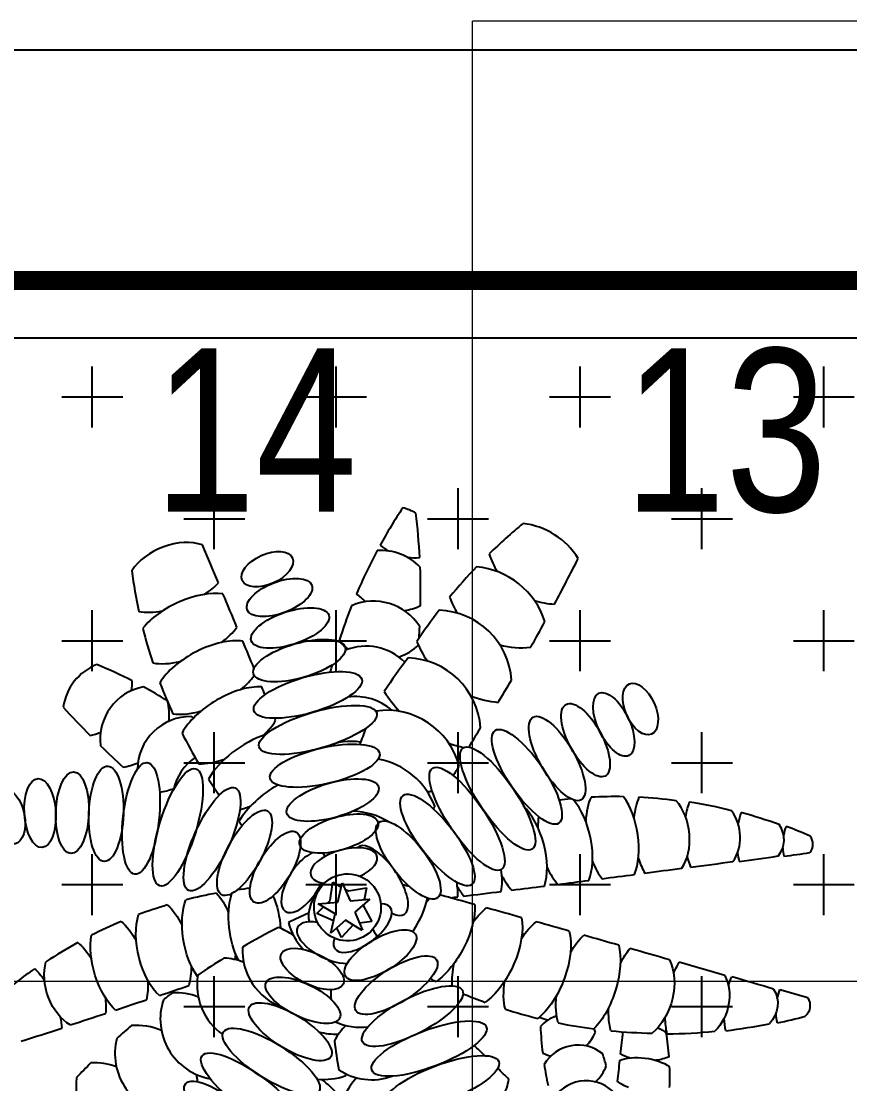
# Model space of a CAD drawing. Header units: millimetres. Extents: x -343543 to 400519, y -115663 to 104219.
# Drawn here: x -253094 to -252663, y 5447 to 6000 of the extents above; entities that cross this region are included whole.
import ezdxf

# ---------------------------------------------------------------- set-up
doc = ezdxf.new("R2010")
doc.units = ezdxf.units.MM
doc.linetypes.add("$0$02'TUONG Xay$0$HIDDEN", pattern=[0.375, 0.25, -0.125])
doc.layers.get('0').update_dxf_attribs({"color": 231, "lineweight": 0})
for name, color, linetype, lineweight in [('A-FLOR-PRTN', 161, 'Continuous', 9), ('A-PATT', 252, 'Continuous', 9), ('A-SYMBOLS', 10, 'Continuous', 13), ('XREF MAT BANG TUONG XAY$0$$1$A-TEXT', 8, 'Continuous', 25), ('XREF MAT BANG TUONG XAY$0$01.Xref _MB T1$0$A-FURN', 8, 'Continuous', 5), ('XREF MAT BANG TUONG XAY$0$01.Xref _MB T1$0$A-LITE', 8, 'Continuous', 9)]:
    doc.layers.add(name, color=color, linetype=linetype, lineweight=lineweight)
doc.layers.add('fix lightting yellow', color=2, linetype='Continuous', lineweight=5, true_color=0xffff00)
for name, color, linetype in [('XREF MAT BANG NOI THAT$0$FF-Plants', 8, 'Continuous'), ('XREF MAT BANG TUONG XAY$0$A-FNSH', 8, 'Continuous'), ('XREF MAT BANG TUONG XAY$0$A-FURN', 8, 'Continuous'), ('XREF MAT BANG TUONG XAY$0$A-PATT', 8, 'Continuous')]:
    doc.layers.add(name, color=color, linetype=linetype)
doc.styles.add('XREF MAT BANG TUONG XAY$0$Arial', font='arial.ttf', dxfattribs={"width": 0.8})

# ---------------------------------------------------------------- blocks, each defined once
blk = doc.blocks.new('XREF MAT BANG TUONG XAY$0$01.Xref _MB T1$0$TB T1')
at = {"layer": 'XREF MAT BANG TUONG XAY$0$01.Xref _MB T1$0$A-FURN', "color": 8}
blk.add_lwpolyline([(-14.99, -1000), (-14.99, 0), (-4214.99, 0)], dxfattribs=at)
at = {"layer": 'XREF MAT BANG TUONG XAY$0$01.Xref _MB T1$0$A-LITE', "color": 8, "ltscale": 10}
for points in [[(-2024.99, -500), (-4739.99, -500), (-4739.99, 1120)], [(-4214.99, -1000), (-4214.99, 0)]]:
    blk.add_lwpolyline(points, dxfattribs=at)
blk = doc.blocks.new('XREF MAT BANG TUONG XAY$0$nnngfnbv')
at = {"layer": 'XREF MAT BANG TUONG XAY$0$A-PATT'}
h = blk.add_hatch(dxfattribs=at)
h.set_pattern_fill('CROSS', color=8, scale=10)
h.set_pattern_definition([(0, (-9995, -5371.66), (63.5, 63.5), [31.75, -95.25]), (90, (-9979.125, -5387.54), (-63.5, 63.5), [31.75, -95.25])])
h.paths.add_polyline_path([(1950, 463.34), (-1225, 463.34), (-1225, -271.66), (1950, -271.66)])
at = {"layer": 'XREF MAT BANG TUONG XAY$0$A-FNSH', "color": 8}
for points in [[(1918.4, 613.34), (-1035.01, 613.34), (-1035.01, 513.34), (-1375, 513.34), (-1375, -421.66), (2498, -421.66)], [(1950, 463.34), (-1225, 463.34), (-1225, -271.66), (1950, -271.66)]]:
    blk.add_lwpolyline(points, close=True, dxfattribs=at)
blk = doc.blocks.new('XREF MAT BANG NOI THAT$0$YLD.Studio-03-28')
at = {"layer": 'XREF MAT BANG NOI THAT$0$FF-Plants', "color": 8}
for p, q in [((-9.06, 2.82), (-8.03, 12.37)), ((-8.03, 12.37), (-2.3, 9.48)), ((-3.47, 3.35), (-1.55, 13.44)), ((-1.36, 13.34), (2.83, 4.15)), ((0.92, 8.33), (9.61, 10.47)), ((9.61, 10.47), (8.81, 4.91)), ((-15.62, -3.78), (-11.18, 0.69)), ((-13.66, 2.06), (-3.47, 3.35)), ((-4.66, -2.89), (-13.66, 2.06)), ((-9.27, 2.61), (-9.06, 2.82)), ((2.83, 4.15), (13.02, 5.44)), ((13.02, 5.44), (5.54, -1.6)), ((8.25, 0.95), (13.32, -7.22)), ((-6.85, -7.71), (-15.62, -3.78)), ((-6.58, -12.98), (-4.66, -2.89)), ((5.54, -1.6), (9.92, -10.89)), ((-5.92, -9.53), (-6.85, -7.71)), ((0.91, -5.95), (-6.58, -12.98)), ((3.84, -8.87), (-2.6, -15.99)), ((9.92, -10.89), (0.91, -5.95)), ((5.65, -8.55), (3.84, -8.87)), ((13.32, -7.22), (8.57, -8.04)), ((-2.6, -15.99), (-4.94, -11.44))]:
    blk.add_line(p, q, dxfattribs=at)
at = {"layer": 'XREF MAT BANG NOI THAT$0$FF-Plants', "color": 8, "extrusion": (0, 0, -1)}
for centre, major_axis, ratio, start_param, end_param in [((-165.32, 170.56), (-6.97, 6.38), 0.874189, -0.631907, 0.605204), ((-146.89, 157.86), (-15.12, 0.86), 0.959793, -0.027203, 1.298202), ((-165.32, 170.56), (10.87, 12.27), 0.490947, 0.894952, 1.248419), ((-165.32, 170.56), (10.87, 12.27), 0.490947, 1.706256, 2.018765), ((-146.89, 157.86), (16.98, 19.18), 0.490947, 0.941091, 1.224771), ((-81.19, 157.49), (-12.94, 11.6), 0.490947, 3.820292, 5.530953), ((-124.93, 140.4), (16.48, 14.31), 0.800189, 3.860592, 5.342894), ((-90.28, 144.61), (-13.6, 10.83), 0.490947, 0.705769, 1.183947), ((-81.19, 157.49), (-12.94, 11.6), 0.490947, 1.989445, 2.434591), ((-124.93, 140.4), (21.25, 21.36), 0.490947, 0.847911, 1.176828), ((-90.28, 144.61), (-11.37, 9.58), 0.671515, -1.163527, -0.772865), ((-90.28, 144.61), (-13.6, 10.83), 0.490947, 1.989445, 2.346129), ((-146.89, 157.86), (16.98, 19.18), 0.490947, 1.899231, 2.110255), ((-103.12, 120.95), (19.68, 16.64), 0.671515, 3.780069, 5.510321), ((-103.12, 120.95), (22.46, 20.09), 0.490947, 0.705769, 1.183947), ((-124.93, 140.4), (21.25, 21.36), 0.490947, 1.965112, 2.204238), ((-83.74, 101.68), (23.59, 18.75), 0.490947, 3.820292, 5.530953), ((-83.74, 101.68), (23.59, 18.75), 0.490947, 0.612122, 1.183947), ((-103.12, 120.95), (22.46, 20.09), 0.490947, 1.989445, 2.346129), ((-65.52, 81.32), (24.64, 17.35), 0.490947, 3.745574, 5.607066), ((-65.52, 81.32), (24.64, 17.35), 0.490947, 0.587277, 1.183947), ((-83.74, 101.68), (23.59, 18.75), 0.490947, 1.989445, 2.434591), ((-48.51, 59.94), (25.6, 15.88), 0.490947, 3.756496, 5.600887), ((-65.52, 81.32), (24.64, 17.35), 0.490947, 1.989445, 2.449387), ((-48.51, 59.94), (25.6, 15.88), 0.490947, 0.725468, 1.183947), ((-32.77, 37.6), (26.48, 14.37), 0.490947, 3.843286, 5.522008), ((-48.51, 59.94), (25.6, 15.88), 0.490947, 1.989445, 2.378033), ((-18.36, 14.39), (27.28, 12.8), 0.490947, 4.11724, 4.776912), ((-32.77, 37.6), (26.48, 14.37), 0.490947, 1.989445, 2.083734), ((43.77, -19.86), (12.4, 24.11), 0.490947, 0.893439, 2.300645), ((66.8, -28.49), (10.98, 24.79), 0.490947, -1.152148, -1.025041), ((43.77, -19.86), (12.4, 24.11), 0.490947, 4.153605, 4.819728), ((66.8, -28.49), (10.98, 24.79), 0.490947, 0.778141, 2.459294), ((90.29, -35.76), (9.52, 25.39), 0.490947, -1.152148, -0.692206), ((90.29, -35.76), (9.52, 25.39), 0.490947, 0.603982, 2.465473), ((114.17, -41.66), (8.03, 25.9), 0.490947, -1.152148, -0.707001), ((114.17, -41.66), (8.03, 25.9), 0.490947, 0.678699, 2.38936), ((138.34, -46.15), (6.51, 26.33), 0.490947, -1.152148, -0.795463), ((66.8, -28.49), (10.98, 24.79), 0.490947, 3.785606, 4.32554), ((138.34, -46.15), (6.19, 22.36), 0.671515, 0.638476, 2.368728), ((164.42, -49.55), (4.97, 26.66), 0.490947, -1.176481, -0.937354), ((90.29, -35.76), (9.52, 25.39), 0.490947, 3.728869, 4.32554), ((114.17, -41.66), (8.03, 25.9), 0.490947, 3.753714, 4.32554), ((138.34, -46.15), (6.51, 26.33), 0.490947, 3.847362, 4.32554), ((164.42, -49.55), (4.97, 26.66), 0.490947, 3.989504, 4.318421)]:
    blk.add_ellipse(centre, major_axis=major_axis, ratio=ratio, start_param=start_param, end_param=end_param, dxfattribs=at)
at = {"layer": 'XREF MAT BANG NOI THAT$0$FF-Plants', "color": 8}
for centre, major_axis, ratio, start_param, end_param in [((-252.68, -71.77), (187.37, 187.37), 1, 0.403099, 0.459664), ((7404.17, 6422.59), (-6352.26, 7493.3), 1, 1.55729, 1.558831), ((-250.78, -73.07), (261.79, 41), 1, 0.939147, 1.025978), ((35.51, 81.27), (126.64, 85.63), 1, 1.922607, 1.993558), ((7406.07, 6421.3), (7719.22, 6075.73), 1, 3.166088, 3.168398), ((-249.22, -74.28), (240.39, 111.48), 1, 0.552036, 0.646324), ((35.51, 81.27), (152.83, 3.55), 1, 2.59867, 2.680081), ((-43.03, 160.33), (19.7, 5.03), 1, 3.119432, 4.947597), ((-4398.2, 3808.72), (3709.3, 4284.92), 1, -1.56033, -1.558406), ((-55.34, 126.48), (19.56, 5.55), 1, 1.427415, 1.933279), ((-247.88, -75.62), (-253.08, 78.52), 1, 4.325258, 4.406669), ((-4398.2, 3808.72), (-4350.72, 3631.89), 1, 3.131468, 3.133513), ((168.91, 65.58), (247.86, 20.07), 1, 2.745054, 2.77094), ((7407.63, 6420.08), (8439.57, 5027.37), 1, 3.298149, 3.300663), ((-49.93, 142.53), (19.47, 5.84), 1, 3.143861, 4.874981), ((-219.23, 208.35), (-196.25, 17.86), 1, 2.791531, 2.84736), ((-61.07, 108.37), (19.97, 3.81), 1, 1.553919, 1.98021), ((168.91, 65.58), (-241.25, 60.29), 1, 0.002879, 0.010825), ((-247.88, -75.62), (-252.5, 80.36), 1, 4.227807, 4.298758), ((-61.07, 108.37), (14.37, 14.37), 1, 6.040312, 6.266533), ((-4.62, 105.25), (21.36, 7.37), 1, 1.660238, 2.075107), ((-219.23, 208.35), (-195.85, 21.8), 1, 2.710852, 2.781096), ((599.04, 237.65), (-118.6, 620.18), 1, 1.568655, 1.58163), ((7408.97, 6418.74), (7972.1, 5739.9), 1, 3.214224, 3.216408), ((8.86, 102.44), (-31.05, 7.29), 0.300118, 4.712389, 10.995574), ((-214.12, 102.47), (-7.06, 4.74), 0.874189, -0.631907, 0.605204), ((-4076.43, -7844.51), (-8058.88, 3635.95), 1, 4.682984, 4.684525), ((-55.34, 126.48), (19.81, 4.54), 1, 4.229445, 4.734078), ((-69.85, 91.43), (14.37, 14.37), 1, 6.083489, 6.308121), ((-20.7, 230.29), (-231.06, 59.01), 1, 0.81374, 0.870305), ((-199.1, 89.05), (-3.96, 13.04), 0.959793, -0.027203, 1.298202), ((-214.12, 102.47), (8.43, 12.11), 0.490947, -1.435337, -1.122828), ((-4074.9, -7845.89), (4068.89, 7849.19), 1, 0.022593, 0.024903), ((-219.23, 208.35), (-162.14, 111.99), 0.999993, 3.177662, 3.179972), ((-247.88, -75.62), (-247.49, 94.68), 1, 4.177625, 4.243774), ((599.04, 237.65), (-135.55, 616.7), 1, 1.569186, 1.581315), ((-214.12, 102.47), (8.43, 12.11), 0.490947, 4.036545, 4.390012), ((7408.97, 6418.74), (7565.69, 6265.88), 1, 3.149351, 3.151275), ((4.15, 83.88), (-31.05, 7.29), 0.300118, 4.712389, 10.995574), ((-19.16, 228.9), (226.43, 74.85), 1, 3.449787, 3.536618), ((-179.16, 73.54), (9.02, 17.45), 0.800189, 0.718999, 2.201301), ((-199.1, 89.05), (13.17, 18.92), 0.490947, -1.242361, -1.031338), ((-4073.5, -7847), (4073.7, 7846.7), 1, 0.020515, 0.023029), ((20.76, 55.09), (29.64, 8.42), 1, 0.111098, 1.050224), ((111.64, 56.42), (-7.72, 28.24), 0.32034, 1.570796326843089, 7.853981634022675), ((-157.53, 58.59), (10.38, 20.74), 0.671515, 0.638476, 2.368728), ((-179.16, 73.54), (14.17, 23.12), 0.490947, -1.176481, -0.937354), ((-4072.05, -7847.89), (4291.59, 7729.68), 1, 0.045968, 0.048152), ((-247.88, -75.62), (-225.55, 139.07), 1, 4.276146, 4.322723), ((37.32, 105.52), (29.7, 8.22), 1, 4.657908, 5.047475), ((114.45, 84.22), (55.34, 17.26), 1, 2.954557, 3.158273), ((93.51, 50.97), (-10.8, 30.01), 0.300118, 1.570796326502317, 7.853981633681903), ((-199.1, 89.05), (13.17, 18.92), 0.490947, 4.082683, 4.366363), ((7408.97, 6418.74), (-7814.55, 5952.61), 1, 1.353149, 1.354972), ((1.84, 65.02), (-29.08, 3.35), 0.32034, 4.712389, 10.995574), ((76.05, 43.59), (-11.97, 26.71), 0.32034, 1.570796326202381, 7.853981633381967), ((-17.77, 227.8), (219.55, 93.13), 1, 3.468642, 3.56293), ((-136.57, 45.73), (11.39, 24.61), 0.490947, 0.678699, 2.38936), ((-157.53, 58.59), (12.81, 23.9), 0.490947, -1.152148, -0.795463), ((-4072.05, -7847.89), (-8006.89, 3749.05), 1, 4.686888, 4.688812), ((-210.33, 182.27), (200.93, 200.93), 1, 5.025432, 5.079115), ((214.95, -118.36), (178.67, 178.67), 1, 1.507122, 1.510757), ((39.13, 37.21), (32.6, 13.39), 1, 0.497671, 0.926523), ((59.21, 36.19), (-10.29, 22.63), 0.362784, 1.570796326205139, 7.853981633384725), ((-179.16, 73.54), (14.17, 23.12), 0.490947, 3.989504, 4.318421), ((-114.89, 34.11), (9.94, 25.23), 0.490947, 0.603982, 2.420377), ((-136.57, 45.73), (11.39, 24.61), 0.490947, -1.152148, -0.707001), ((-4072.05, -7847.89), (4131.37, 7816.49), 1, 0.020191, 0.022015), ((-0.12, 46.92), (-24.85, 0.77), 0.362784, 4.712389, 10.995574), ((-247.88, -75.62), (-132.14, 229.68), 1, 4.701668, 4.714353), ((10.37, 29.18), (29.95, 7.23), 1, 0.306291, 0.866837), ((-114.89, 34.11), (9.94, 25.23), 0.490947, -1.152148, -0.692206), ((7408.97, 6418.74), (7593.47, 6232.18), 1, 3.159148, 3.16108), ((27.94, 80.03), (29.51, 8.85), 1, 4.597926, 4.920824), ((20.36, 21.41), (35.04, 3.76), 1, 0.611668, 0.904591), ((-16.31, 226.91), (208.22, 116.26), 1, 3.476887, 3.558298), ((-92.58, 23.77), (8.46, 25.76), 0.490947, 0.614903, 2.459294), ((-4072.05, -7847.89), (-7987.25, 3790.71), 1, 4.686738, 4.688669), ((44.58, 26.29), (-10.69, 18.38), 0.405439, 4.712389, 10.995574), ((-157.53, 58.59), (12.81, 23.9), 0.490947, 3.847362, 4.32554), ((-92.58, 23.77), (8.46, 25.76), 0.490947, -1.152148, -0.763559), ((-69.7, 14.75), (6.95, 26.21), 0.490947, 0.701694, 1.194978), ((-4072.05, -7847.89), (4134.36, 7814.91), 1, 0.014988, 0.0172), ((7408.97, 6418.74), (7542.37, 6293.93), 1, 3.153558, 3.155493), ((-2.03, 29.34), (-21.23, 1.07), 0.405439, 4.712389, 10.995574), ((31.44, 15.55), (-8.97, 15.6), 0.456009, 4.712389, 10.995574), ((-210.33, 182.27), (117.51, 258.72), 1, 4.57275, 4.590231), ((85.3, 10.6), (30.46, 8.83), 1, -1.194927, 0.516377), ((115.03, 12.41), (30.45, 8.87), 1, -1.13023, 0.600891), ((141.32, 15.18), (30.56, 8.47), 1, -1.009427, 0.406762), ((-16.31, 226.91), (-238.48, 0.16), 1, 0.960407, 1.031357), ((-136.57, 45.73), (11.39, 24.61), 0.490947, 3.753714, 4.32554), ((-98.24, -4.21), (-0.17, 31.89), 0.300118, 1.570796327715664, 7.85398163489525), ((-69.7, 14.75), (6.95, 26.21), 0.490947, -1.152148, -0.911655), ((141.32, 15.18), (22.42, 22.42), 1, 1.840951, 1.956005), ((-117.19, -5.07), (-0.24, 29.27), 0.32034, 1.570796327763428, 7.853981634943015), ((-79.1, -4.35), (-0.17, 31.89), 0.300118, 1.570796327681729, 7.853981634861315), ((-60.17, -3.81), (-1.93, 29.21), 0.32034, 1.570796327460503, 7.853981634640089), ((-46.34, 7.07), (5.41, 26.57), 0.490947, 0.844988, 1.162328), ((-4072.05, -7847.89), (4020.43, 7874.12), 0.999995, -0.000358, 0.000114), ((16.7, 8.87), (-8.97, 15.6), 0.456009, 2.146873, 5.563258), ((29.85, 4.77), (30.46, 8.82), 1, -0.925589, 0.347124), ((20.36, 21.41), (-24.92, 24.92), 1, 3.981782, 4.006026), ((-153.2, -3.84), (1.96, 21.17), 0.405439, 1.570796328573082, 7.853981635752668), ((-135.56, -4.21), (1.64, 24.81), 0.362784, 1.570796328117058, 7.853981635296644), ((-16.31, 226.91), (-229.22, 65.8), 1, 1.354724, 1.380164), ((-114.89, 34.11), (9.94, 25.23), 0.490947, 4.089229, 4.32554), ((-41.75, -3.63), (-1.75, 24.8), 0.362784, 1.570796327655833, 7.853981634835419), ((-24.15, -2.6), (-0.19, 21.26), 0.405439, -0.638013, 3.222605), ((-2.21, 12.53), (17.97, 0.96), 0.456009, -0.597189, 3.712648), ((-1.68, -0.85), (16.8, 4.68), 1, 0.976365, 7.25955), ((526.07, -46.66), (-533.78, 50.69), 1, -0.031866, -0.022297), ((16.7, 8.87), (-8.97, 15.6), 0.456009, 0.467456, 0.526537), ((59.57, 6.58), (30.5, 8.67), 1, -1.032415, 0.085581), ((-185.93, -1.32), (2.52, 14.11), 0.543524, 1.570796329850885, 7.853981637030471), ((-169.96, -2.47), (2.51, 17.82), 0.456009, 1.570796329214219, 7.853981636393805), ((7408.97, 6418.74), (7448.64, 6404.58), 0.999996, 3.142396, 3.142759), ((-1.68, -0.85), (30.78, 7.61), 1, -0.583658, -0.076766), ((170.71, 18.85), (31.33, 4.91), 1, 3.588127, 4.014418), ((59.57, 6.58), (31.6, 2.68), 1, 3.411523, 3.691925), ((141.32, 15.18), (30.42, 8.96), 1, 3.418614, 3.924478), ((-16.31, 226.91), (43.89, 234.41), 0.999817, 3.101661, 3.102023), ((-12.27, -19.93), (-17.13, 5.51), 0.456009, -1.202658, 3.956111), ((2.69, -9.62), (16.43, 7.35), 0.456009, 4.469975, 5.881978), ((81.71, 372.75), (125.7, 366.99), 1, 3.303209, 3.333224), ((85.3, 10.6), (29.74, 11), 1, 3.388901, 3.719999), ((115.03, 12.41), (30.13, 9.89), 1, 3.425709, 3.855493), ((81.71, 372.75), (387.2, 23.64), 1, -1.44344, -1.416014), ((9.82, -24.4), (16.43, 7.35), 0.456009, 3.676106, 8.112547), ((81.71, 372.75), (303.3, 241.85), 1, 3.916053, 3.97089), ((81.71, 372.75), (385.57, 42.67), 1, 4.562726, 4.604613), ((-2252.85, -8538.39), (-8545.74, 2266.3), 1, 4.701636, 4.70346), ((81.71, 372.75), (274.3, 274.3), 1, 3.970904, 3.9863), ((81.71, 372.75), (381.59, 69.8), 1, 4.646106, 4.671992), ((-30.7, -28.05), (37.63, 10.85), 1, 2.625319, 3.656142), ((347.71, -1031.03), (-421.87, 1009.88), 1, -0.006631, -0.005322), ((-2252.85, -8538.39), (-8551.83, 2243.17), 1, 4.696208, 4.698132), ((349.46, -1031.24), (-463.71, 991.37), 1, -0.028589, -0.02333), ((-87.23, -62.66), (27.69, 27.69), 1, 0.325822, 0.38925), ((-8.86, -9.28), (37.91, 9.83), 1, 3.330519, 3.823619), ((-19.42, -35.27), (-20.27, 6.41), 0.405439, 4.712389, 10.995574), ((17.85, -39.21), (19.27, 8.99), 0.405439, 1.57079632768765, 7.853981634867236), ((-2252.85, -8538.39), (-8621.33, 1959.18), 1, 4.660334, 4.662519), ((-54.01, -42.19), (37.73, 10.48), 1, 2.536003, 3.99264), ((9.82, -24.4), (16.43, 7.35), 0.456009, 2.859453, 3.117262), ((-2251.17, -8538.7), (-8572.61, 2162.43), 1, 4.681123, 4.683637), ((359.2, -1027.87), (-505.61, 970.67), 1, -0.046419, -0.035711), ((-144.74, -80.92), (62.14, 16.95), 1, 0.376175, 0.503716), ((-26.5, -51.49), (-23.66, 7.62), 0.362784, 4.712389, 10.995574), ((26.92, -54.35), (22.08, 11.43), 0.362784, 1.570796327497962, 7.853981634677549), ((146.28, 173.41), (125.19, 202.98), 1, 3.20818, 3.236102), ((-77.49, -59.29), (37.64, 10.78), 1, 2.340663, 3.806949), ((331.95, -1039.41), (-475.18, 985.92), 1, -0.016941, -0.004606), ((-158.04, -84.69), (48.67, 12.59), 1, 0.346459, 0.63839), ((146.28, 173.41), (218.45, 95.67), 1, 3.887248, 3.956035), ((-104.73, -70.83), (37.6, 10.95), 1, 2.336167, 3.802453), ((-33.09, -68.65), (-27.34, 10.47), 0.32034, 4.712389, 10.995574), ((37, -69.71), (24.92, 15.36), 0.32034, 1.570796327774609, 7.853981634954195), ((146.28, 173.41), (-237.73, 18.93), 1, 1.348729, 1.414878), ((331.95, -1039.41), (-534.86, 954.86), 1, -0.047903, -0.034034), ((-173.89, -95.15), (38.14, 8.87), 1, 0.469374, 0.884243), ((48.34, -84.81), (24.81, 20.04), 0.300118, 1.57079632810651, 7.853981635286097), ((146.28, 173.41), (237.52, 21.41), 1, 4.428413, 4.499364), ((146.28, 173.41), (194.5, 137.99), 1, 4.006003, 4.087414), ((147.96, 173.1), (221.93, 87.29), 1, 4.351733, 4.446021), ((331.95, -1039.41), (-902.87, 618.6), 1, -0.48404, -0.459531), ((-200.9, -101.55), (36.26, 6.41), 1, 0.480209, 0.769788), ((-130.17, -78.33), (39.97, 11.33), 1, 2.586623, 3.750756), ((-144.74, -80.92), (63.14, 12.72), 1, -0.23803, -0.034314), ((-40.5, -86.16), (-30.37, 9.73), 0.300118, 4.712389, 10.995574), ((-220.45, 158.67), (243.63, 139.54), 1, -1.489547, -1.458183), ((-35.41, -47.99), (27.47, 7.73), 1, 3.664996, 4.302342), ((0.63, -59.31), (30.07, 1.97), 0.490947, 4.416405, 5.391529), ((-243.8, -91.45), (264.26, 19.49), 1, 0.009088, 0.019373), ((-50.58, -65.86), (27.48, 7.71), 1, 3.119645, 3.993323), ((-0.76, -86.6), (30.13, 0.22), 0.490947, 0.96074, 1.183947), ((61.65, -99.31), (18.92, 22.34), 0.32034, 1.570796328619921, 7.853981635799506), ((-163.3, -85.72), (38.08, 10.86), 1, 2.834025, 3.721727), ((-158.04, -84.69), (49.34, 9.64), 1, -0.410561, -0.181478), ((-189.38, 175.29), (267.12, 86.45), 1, -1.561478, -1.485068), ((-243.8, -91.45), (263.77, 25.24), 1, -0.115009, -0.077099), ((75.39, -111.51), (14.64, 20.1), 0.362784, 1.570796329213647, 7.853981636393232), ((-103.93, -121.7), (26.46, 10.7), 1, 0.929655, 1.355947), ((-69.77, -84.57), (27.63, 7.13), 1, 3.083987, 4.256555), ((-46.34, -104.18), (-27.9, 8.85), 0.32034, 4.712389, 10.995574), ((-173.89, -95.15), (37.89, 9.89), 1, -0.514776, -0.276708), ((-216.63, 163.75), (274.39, 59.47), 1, -1.461924, -1.390655), ((164.81, -310.51), (246.87, 246.87), 1, 1.695842, 1.713107), ((-0.76, -86.6), (30.13, 0.22), 0.490947, 4.156103, 5.522008), ((-200.9, -101.55), (36.6, 4.02), 1, -0.407081, -0.129834), ((-86.05, -101.92), (27.29, 8.36), 1, 2.817212, 4.233401), ((9598.21, -2076.1), (2025.09, 9612.52), 0.999996, 1.576143, 1.576274), ((-3.74, -113.76), (-30.09, 1.53), 0.490947, -1.152148, -0.763559), ((-3.74, -113.76), (-30.09, 1.53), 0.490947, 3.785606, 4.32554), ((20.15, -82.2), (26.71, 7.46), 1, 4.4537, 5.200923), ((33.25, -129.97), (27.7, 1.31), 1, 1.048117, 1.324965), ((89.67, -121.79), (12.46, 17.23), 0.405439, 1.570796329326606, 7.853981636506192), ((-216.63, 163.75), (273.46, 63.61), 1, 4.699825, 4.77496), ((164.81, -310.51), (347.81, 30.31), 1, 2.442768, 2.500244), ((-125.03, -138.22), (28.31, 3.58), 1, 0.992036, 1.302554), ((-52.66, -121.47), (-23.66, 7.62), 0.362784, 4.712389, 10.995574), ((-247.58, 98.25), (-195.64, 195.64), 1, 3.074822, 3.088233), ((-243.8, -91.45), (253.99, 75.53), 1, -0.413209, -0.344422), ((-216.63, 163.75), (248.92, 129.86), 1, 4.329382, 4.413944), ((-103.93, -121.7), (27.93, 5.85), 1, -0.092452, 0.13377), ((103.71, -131.02), (9.17, 15.48), 0.456009, 1.570796330207066, 7.853981637386653), ((-247.58, 98.25), (258.06, 99.76), 1, -1.338969, -1.268726), ((9598.21, -2076.1), (1960.63, 9625.89), 0.999995, 1.570929, 1.571374), ((-3.74, -113.76), (-30.09, 1.53), 0.490947, 0.614903, 2.459294), ((26.1, -105.91), (26.71, 7.46), 1, 3.832451, 5.407049), ((-103.93, -121.7), (27.45, 7.81), 1, 3.041096, 3.907647), ((-8.3, -140.7), (-29.95, 3.28), 0.490947, -1.152148, -0.762871), ((42.16, -151.58), (26.58, 7.9), 1, 0.822433, 1.110363), ((-414.46, -240.64), (-94.86, 473.15), 1, -1.563798, -1.53036), ((117.96, -138.21), (5.53, 13.22), 0.543524, 1.570796330777153, 7.853981637956739), ((164.81, -310.51), (335.81, 95.52), 1, 2.324239, 2.390992), ((-148.49, -155.88), (20.18, 20.18), 1, 0.049122, 0.277291), ((-125.03, -138.22), (27.47, 7.75), 1, -0.117756, 0.106875), ((-58.11, -138.26), (-20.48, 5.72), 0.405439, 4.712389, 10.995574), ((9598.21, -2076.1), (-9657.65, 1797.41), 1, -0.015287, -0.01372), ((-8.3, -140.7), (-29.95, 3.28), 0.490947, 3.728869, 4.32554), ((249.16, -37.37), (-180.84, 180.84), 1, 1.145565, 1.150477), ((-247.58, 98.25), (268.25, 67.73), 1, -1.331889, -1.241895), ((-243.8, -91.45), (235.19, 122.06), 1, -0.711068, -0.64492), ((42.16, -151.58), (26.99, 6.37), 1, 2.186811, 2.573114), ((-148.49, -155.88), (20.18, 20.18), 1, 5.783878, 5.971852), ((249.16, -37.37), (251.39, 46.98), 1, 3.38012, 3.436797), ((33.25, -129.97), (26.64, 7.72), 1, 4.024889, 5.533726), ((-247.58, 98.25), (262.76, 86.63), 1, -1.496933, -1.414506), ((-62.44, -154.51), (-17.52, 4.12), 0.456009, 4.712389, 10.995574), ((-8.3, -140.7), (-29.95, 3.28), 0.490947, 0.603982, 2.465473), ((49.31, -175.65), (19.61, 19.61), 1, 0.409717, 0.613792), ((-120.41, -138.5), (27.48, 7.72), 1, 3.333395, 3.591583), ((9598.21, -2076.1), (2618.51, 9468.06), 1, 1.643686, 1.64561), ((-14.41, -167.33), (-29.71, 5.01), 0.490947, -1.152148, -0.707001), ((-414.46, -240.64), (472.42, 98.43), 1, -0.058503, -0.016159), ((-14.41, -167.33), (-29.71, 5.01), 0.490947, 3.753714, 4.32554), ((49.31, -175.65), (19.61, 19.61), 1, 1.633109, 1.816916), ((-65.4, -170.23), (-14.12, 2.44), 0.543524, 4.712389, 10.995574), ((-243.8, -91.45), (223.08, 143.01), 1, -0.91466, -0.843709), ((249.16, -37.37), (-201.19, 157.88), 1, 1.171755, 1.250482), ((42.16, -151.58), (26.72, 7.43), 1, 4.215397, 5.285768), ((-14.41, -167.33), (-29.71, 5.01), 0.490947, 0.678699, 2.38936), ((9598.21, -2076.1), (-9680.08, 1672.37), 1, -0.02331, -0.021125), ((-22.06, -193.56), (-29.37, 6.73), 0.490947, -1.152148, -0.795463), ((-22.06, -193.56), (-29.37, 6.73), 0.490947, 3.847362, 4.32554), ((-243.8, -91.45), (172.72, 200.95), 1, -1.320605, -1.239195), ((-22.06, -193.56), (-25.27, 5.06), 0.671515, 0.638476, 2.368728)]:
    blk.add_ellipse(centre, major_axis=major_axis, ratio=ratio, start_param=start_param, end_param=end_param, dxfattribs=at)
blk = doc.blocks.new('XREF MAT BANG NOI THAT')
at = {"color": 8, "rotation": 213.9419082109779}
blk.add_blockref('XREF MAT BANG NOI THAT$0$YLD.Studio-03-28', (9928.93, 5536.88), dxfattribs=at)
blk = doc.blocks.new('01.Xref _MB T1')
at = {"layer": 'XREF MAT BANG TUONG XAY$0$A-FNSH', "color": 8}
blk.add_lwpolyline([(14224.99083, 5984.99999), (8959.99073, 5984.99999), (8959.99073, 5884.99999), (8620.00011, 5884.99999), (8620.00011, 1284.99999), (8379.99072, 1284.99999), (8379.99163, 2985.0003), (-15.0095, 2984.99996), (-14.99971, 4414.99998), (2365.00059, 4415.00002), (2365.00059, 4290.0096), (109.9906, 4290.00949), (109.9906, 3414.99997), (314.99999, 3414.99997), (315.00021, 3109.99998), (3934.98136, 3109.99998), (3934.97999, 9974.99976), (414.99995, 9975), (414.99995, 9785.00021), (109.99053, 9785.00021), (109.99128, 5504.99989)], dxfattribs=at)
at = {"color": 8}
blk.add_blockref('XREF MAT BANG TUONG XAY$0$01.Xref _MB T1$0$TB T1', (14209.99083, 6000.00054), dxfattribs=at)
at = {"layer": 'XREF MAT BANG TUONG XAY$0$A-FURN', "color": 8}
blk.add_blockref('XREF MAT BANG TUONG XAY$0$nnngfnbv', (9995.0005, 5371.6631), dxfattribs=at)
at = {"layer": 'XREF MAT BANG TUONG XAY$0$$1$A-TEXT', "color": 8, "style": 'XREF MAT BANG TUONG XAY$0$Arial', "width": 0.8}
for s, p in [('14', (9829.20687, 5744.60748)), ('13', (10073.92869, 5744.60748))]:
    blk.add_text(s, height=85, dxfattribs=at).set_placement(p)
at = {"layer": 'A-PATT', "color": 8}
blk.add_blockref('XREF MAT BANG NOI THAT', (0, 0), dxfattribs=at)
blk = doc.blocks.new('DenSanTuongT1Ikigai')
at = {"layer": 'fix lightting yellow', "linetype": "$0$02'TUONG Xay$0$HIDDEN", "ltscale": 500, "const_width": 10}
blk.add_lwpolyline([(8740.01, 5865), (11975, 5865), (11975, 5070), (8740.01, 5070)], close=True, dxfattribs=at)

msp = doc.modelspace()

# ---------------------------------------------------------------- block references
at = {"layer": 'A-SYMBOLS'}
msp.add_blockref('01.Xref _MB T1', (-262854.02, 0), dxfattribs=at)

# ---------------------------------------------------------------- next in the draw order: block references
at = {"layer": 'A-FLOR-PRTN'}
msp.add_blockref('DenSanTuongT1Ikigai', (-262854.02, 0), dxfattribs=at)

doc.saveas('drawing.dxf')
